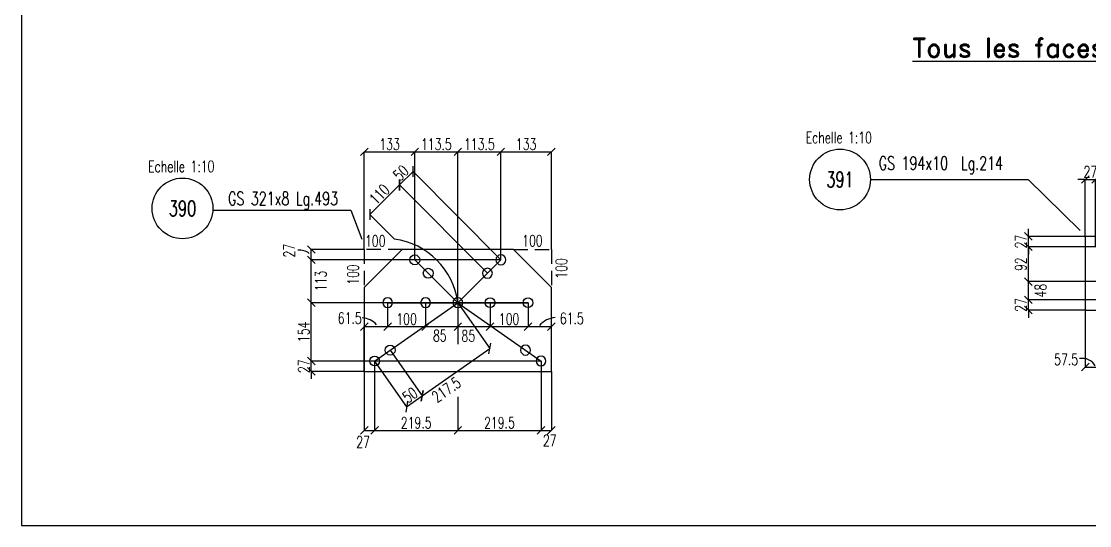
# Model space of a CAD drawing. Extents: x 142141 to 158361, y -148739 to -137259.
# Drawn here: x 142141 to 147770, y -148739 to -146082 of the extents above; entities that cross this region are included whole.
import ezdxf
from ezdxf.enums import TextEntityAlignment as Align

# ---------------------------------------------------------------- set-up
doc = ezdxf.new("R2010")
doc.units = 0
doc.header["$LTSCALE"] = 150
doc.header["$MEASUREMENT"] = 0
doc.header["$PDMODE"] = 33
doc.header["$PDSIZE"] = 5
doc.linetypes.add('DASHED', pattern=[0.75, 0.5, -0.25])
doc.layers.get('0').update_dxf_attribs({"linetype": 'CONTINUOUS'})
for name, color, linetype in [('BOLLINI_1', 7, 'CONTINUOUS'), ('FORI', 2, 'CONTINUOUS'), ('LINEE_PIASTRA', 2, 'CONTINUOUS'), ('LINEE_PIASTRE', 2, 'CONTINUOUS'), ('LS', 7, 'CONTINUOUS'), ('PIASTRE', 5, 'CONTINUOUS')]:
    doc.layers.add(name, color=color, linetype=linetype)
doc.styles.add('QUOTE', font='ROMANS8.SHX', dxfattribs={"width": 0.7})
doc.styles.add('RD', font='ROMAND8.SHX', dxfattribs={"width": 0.7})
doc.styles.add('RQL', font='ROMANS8.SHX', dxfattribs={"width": 0.7})
doc.styles.add('RS', font='ROMANS8.shx', dxfattribs={"width": 0.7})
doc.styles.get("Standard").update_dxf_attribs({"font": 'ROMANS8.SHX', "width": 0.7})
doc.dimstyles.new('TRATTO', dxfattribs={"dimscale": 0, "dimtxt": 60, "dimasz": 40, "dimexe": 0, "dimexo": 0, "dimgap": 10, "dimtad": 1, "dimrnd": 0.5, "dimdsep": 46, "dimtxsty": 'RS', "dimblk1": 'OBLIQUE', "dimblk2": 'OBLIQUE', "dimsah": 1, "dimcen": 0.09, "dimclrd": 2, "dimclre": 2, "dimclrt": 7, "dimadec": 0, "dimazin": 0, "dimtfac": 1, "dimtix": 1, "dimtmove": 2, "dimatfit": 3, "dimfxl": 1, "dimtolj": 1, "dimtzin": 0, "dimarcsym": 0})

# ---------------------------------------------------------------- blocks, each defined once
blk = doc.blocks.new('xxx')
blk.add_circle((0, 0), 8)
at = {"color": 3, "style": 'RQL', "width": 0.7}
blk.add_attdef('POS', text='', height=4, dxfattribs=at).set_placement((0, 0), align=Align.MIDDLE)
at = {"style": 'RQL', "width": 0.7, "flags": 1}
for tag, p in [('POS1', (-0.39, -5.42)), ('TIPO', (-0.39, -8.66))]:
    blk.add_attdef(tag, p, '', height=2, dxfattribs=at)
blk = doc.blocks.new('MRKR_98')
blk.add_point((0, 0))
at = {"color": 7, "style": 'QUOTE', "width": 0.5, "flags": 1}
for tag, p in [('TI', (3.7, 6.8)), ('NFORI', (3.7, 5.3)), ('AUX2', (3.7, 4.9)), ('FAM', (3.7, 4.5)), ('AUX1', (3.7, 4.2)), ('COMMESSA', (3.7, 3.8)), ('SPESSORE', (3.7, 2.5)), ('SV', (3.7, 1.8)), ('QUA', (3.7, 1.1)), ('DI_S', (3.7, 6.4)), ('D_S', (3.7, 6)), ('E_S', (3.7, 5.7)), ('MD', (3.7, 3.5)), ('MP', (3.7, 3.2)), ('LARGHEZZA', (3.7, 2.8)), ('NP', (3.7, 2.1)), ('PESO', (3.7, 1.4)), ('LUN', (3.7, 0.8)), ('PROF', (3.7, 0.4)), ('POS', (3.7, 0.1))]:
    blk.add_attdef(tag, p, '', height=0.2, dxfattribs=at)
at = {"color": 7, "flags": 1}
for tag, p in [('LAV1', (5.3, 6.9)), ('LAV2', (5.3, 6.5)), ('LAV3', (5.3, 6.2)), ('LAV4', (5.3, 5.9)), ('LAV5', (5.3, 5.5)), ('LAV6', (5.3, 5.2)), ('LAV7', (5.3, 4.9)), ('LAV8', (5.3, 4.5)), ('LAV9', (5.3, 4.2)), ('LAV10', (5.3, 3.9))]:
    blk.add_attdef(tag, p, '', height=0.2, dxfattribs=at)
blk = doc.blocks.new('_OBLIQUE')
at = {"color": 0, "linetype": 'ByBlock'}
blk.add_line((-0.5, -0.5), (0.5, 0.5), dxfattribs=at)
blk = doc.blocks.new('*D96')
at = {"layer": 'LS', "color": 2, "lineweight": -2, "transparency": 16777216}
for p, q in [((147447.2, -147549.3), (147447.2, -147509.3)), ((148060.5, -147549.3), (147447.2, -147549.3)), ((147447.2, -147603.5), (147447.2, -147549.3)), ((147747.2, -147603.5), (147447.2, -147603.5)), ((147447.2, -147603.5), (147447.2, -147643.5))]:
    blk.add_line(p, q, dxfattribs=at)
at = {"layer": 'LS', "color": 2, "lineweight": -2, "transparency": 16777216, "xscale": 40, "yscale": 40, "zscale": 40}
for p, rotation in [((147447.2, -147549.3), 270), ((147447.2, -147603.5), 90)]:
    blk.add_blockref('_OBLIQUE', p, dxfattribs=dict(at, rotation=rotation))
at = {"layer": 'LS', "color": 7, "transparency": 16777216, "insert": (147407.2, -147576.4), "char_height": 60, "attachment_point": 5, "rotation": 90, "style": 'RS'}
blk.add_mtext('\\A1;27', dxfattribs=at)
blk = doc.blocks.new('*D97')
at = {"layer": 'LS', "color": 2, "lineweight": -2, "transparency": 16777216}
for p, q in [((148033.2, -147453.1), (147447.2, -147453.1)), ((147447.2, -147549.3), (147447.2, -147453.1)), ((148060.5, -147549.3), (147447.2, -147549.3))]:
    blk.add_line(p, q, dxfattribs=at)
at = {"layer": 'LS', "color": 2, "lineweight": -2, "transparency": 16777216, "xscale": 40, "yscale": 40, "zscale": 40}
for p, rotation in [((147447.2, -147453.1), 90), ((147447.2, -147549.3), 270)]:
    blk.add_blockref('_OBLIQUE', p, dxfattribs=dict(at, rotation=rotation))
at = {"layer": 'LS', "color": 7, "transparency": 16777216, "insert": (147512, -147501.2), "char_height": 60, "attachment_point": 5, "rotation": 90, "style": 'RS'}
blk.add_mtext('\\A1;48', dxfattribs=at)
blk = doc.blocks.new('*D98')
at = {"layer": 'LS', "color": 2, "lineweight": -2, "transparency": 16777216}
for p, q in [((148121.2, -147269.6), (147447.2, -147269.6)), ((147447.2, -147453.1), (147447.2, -147269.6)), ((148033.2, -147453.1), (147447.2, -147453.1))]:
    blk.add_line(p, q, dxfattribs=at)
at = {"layer": 'LS', "color": 2, "lineweight": -2, "transparency": 16777216, "xscale": 40, "yscale": 40, "zscale": 40}
for p, rotation in [((147447.2, -147269.6), 90), ((147447.2, -147453.1), 270)]:
    blk.add_blockref('_OBLIQUE', p, dxfattribs=dict(at, rotation=rotation))
at = {"layer": 'LS', "color": 7, "transparency": 16777216, "insert": (147407.2, -147361.4), "char_height": 60, "attachment_point": 5, "rotation": 90, "style": 'RS'}
blk.add_mtext('\\A1;92', dxfattribs=at)
blk = doc.blocks.new('*D99')
at = {"layer": 'LS', "color": 2, "lineweight": -2, "transparency": 16777216}
for p, q in [((147447.2, -147215.5), (147447.2, -147175.5)), ((147747.2, -147215.5), (147447.2, -147215.5)), ((147447.2, -147269.6), (147447.2, -147215.5)), ((148121.2, -147269.6), (147447.2, -147269.6)), ((147447.2, -147269.6), (147447.2, -147309.6))]:
    blk.add_line(p, q, dxfattribs=at)
at = {"layer": 'LS', "color": 2, "lineweight": -2, "transparency": 16777216, "xscale": 40, "yscale": 40, "zscale": 40}
for p, rotation in [((147447.2, -147215.5), 270), ((147447.2, -147269.6), 90)]:
    blk.add_blockref('_OBLIQUE', p, dxfattribs=dict(at, rotation=rotation))
at = {"layer": 'LS', "color": 7, "transparency": 16777216, "insert": (147407.2, -147242.6), "char_height": 60, "attachment_point": 5, "rotation": 90, "style": 'RS'}
blk.add_mtext('\\A1;27', dxfattribs=at)
blk = doc.blocks.new('*D100')
at = {"layer": 'LS', "color": 2, "lineweight": -2, "transparency": 16777216}
for p, q in [((147747.2, -146915.5), (147707.2, -146915.5)), ((147747.2, -147215.5), (147747.2, -146915.5)), ((147747.2, -146915.5), (147801.2, -146915.5)), ((147801.2, -147269.6), (147801.2, -146915.5)), ((147801.2, -146915.5), (147841.2, -146915.5))]:
    blk.add_line(p, q, dxfattribs=at)
at = {"layer": 'LS', "color": 2, "lineweight": -2, "transparency": 16777216, "xscale": 40, "yscale": 40, "zscale": 40}
blk.add_blockref('_OBLIQUE', (147747.2, -146915.5), dxfattribs=at)
at = {"layer": 'LS', "color": 2, "lineweight": -2, "transparency": 16777216, "xscale": 40, "yscale": 40, "zscale": 40, "rotation": 180}
blk.add_blockref('_OBLIQUE', (147801.2, -146915.5), dxfattribs=at)
at = {"layer": 'LS', "color": 7, "transparency": 16777216, "insert": (147774.2, -146875.5), "char_height": 60, "attachment_point": 5, "style": 'RS'}
blk.add_mtext('\\A1;27', dxfattribs=at)
blk = doc.blocks.new('*D104')
at = {"layer": 'LS', "color": 2, "lineweight": -2, "transparency": 16777216}
for p, q in [((147861.9, -147549.3), (147861.9, -147903.5)), ((147747.2, -147603.5), (147747.2, -147903.5)), ((147747.2, -147903.5), (147861.9, -147903.5))]:
    blk.add_line(p, q, dxfattribs=at)
at = {"layer": 'LS', "color": 2, "lineweight": -2, "transparency": 16777216, "xscale": 40, "yscale": 40, "zscale": 40, "rotation": 180}
blk.add_blockref('_OBLIQUE', (147747.2, -147903.5), dxfattribs=at)
at = {"layer": 'LS', "color": 2, "lineweight": -2, "transparency": 16777216, "xscale": 40, "yscale": 40, "zscale": 40}
blk.add_blockref('_OBLIQUE', (147861.9, -147903.5), dxfattribs=at)
at = {"layer": 'LS', "color": 7, "transparency": 16777216, "insert": (147646.5, -147863.5), "char_height": 60, "attachment_point": 5, "style": 'RS'}
blk.add_mtext('\\A1;57.5', dxfattribs=at)
blk = doc.blocks.new('16')
blk.add_circle((0, 0), 1)
blk = doc.blocks.new('*D180')
at = {"layer": 'LS', "color": 2, "lineweight": -2, "transparency": 16777216}
for p, q in [((143977.9, -147099.7), (144134, -146944.3)), ((144596.8, -147409.3), (144134, -146944.3)), ((144107.1, -147229.5), (143977.9, -147099.7))]:
    blk.add_line(p, q, dxfattribs=at)
at = {"layer": 'LS', "color": 2, "lineweight": -2, "transparency": 16777216, "xscale": 40, "yscale": 40, "zscale": 40}
for p, rotation in [((144134, -146944.3), 44.87424353999999), ((143977.9, -147099.7), 224.87424354)]:
    blk.add_blockref('_OBLIQUE', p, dxfattribs=dict(at, rotation=rotation))
at = {"layer": 'LS', "color": 7, "transparency": 16777216, "insert": (144027.7, -146993.7), "char_height": 60, "attachment_point": 5, "rotation": 44.8742, "style": 'RS'}
blk.add_mtext('\\A1;110', dxfattribs=at)
blk = doc.blocks.new('*D181')
at = {"layer": 'LS', "color": 2, "lineweight": -2, "transparency": 16777216}
for p, q in [((144134, -146944.3), (144204.8, -146873.8)), ((144667.7, -147338.7), (144204.8, -146873.8)), ((144596.8, -147409.3), (144134, -146944.3))]:
    blk.add_line(p, q, dxfattribs=at)
at = {"layer": 'LS', "color": 2, "lineweight": -2, "transparency": 16777216, "xscale": 40, "yscale": 40, "zscale": 40}
for p, rotation in [((144204.8, -146873.8), 44.87424353999999), ((144134, -146944.3), 224.87424354)]:
    blk.add_blockref('_OBLIQUE', p, dxfattribs=dict(at, rotation=rotation))
at = {"layer": 'LS', "color": 7, "transparency": 16777216, "insert": (144141.2, -146880.7), "char_height": 60, "attachment_point": 5, "rotation": 44.8742, "style": 'RS'}
blk.add_mtext('\\A1;50', dxfattribs=at)
blk = doc.blocks.new('*D183')
at = {"layer": 'LS', "color": 2, "lineweight": -2, "transparency": 16777216}
for p, q in [((144070.9, -147564.5), (144070.9, -147690.6)), ((143947.9, -147926.3), (143947.9, -147690.6)), ((143947.9, -147690.6), (144070.9, -147690.6))]:
    blk.add_line(p, q, dxfattribs=at)
at = {"layer": 'LS', "color": 2, "lineweight": -2, "transparency": 16777216, "xscale": 40, "yscale": 40, "zscale": 40, "rotation": 180}
blk.add_blockref('_OBLIQUE', (143947.9, -147690.6), dxfattribs=at)
at = {"layer": 'LS', "color": 2, "lineweight": -2, "transparency": 16777216, "xscale": 40, "yscale": 40, "zscale": 40}
blk.add_blockref('_OBLIQUE', (144070.9, -147690.6), dxfattribs=at)
at = {"layer": 'LS', "color": 7, "transparency": 16777216, "insert": (143871.5, -147645.6), "char_height": 60, "attachment_point": 5, "style": 'RS'}
blk.add_mtext('\\A1;61.5', dxfattribs=at)
blk = doc.blocks.new('*D184')
at = {"layer": 'LS', "color": 2, "lineweight": -2, "transparency": 16777216}
for p, q in [((144070.9, -147564.5), (144070.9, -147690.6)), ((144270.9, -147564.5), (144270.9, -147690.6)), ((144070.9, -147690.6), (144270.9, -147690.6))]:
    blk.add_line(p, q, dxfattribs=at)
at = {"layer": 'LS', "color": 2, "lineweight": -2, "transparency": 16777216, "xscale": 40, "yscale": 40, "zscale": 40, "rotation": 180}
blk.add_blockref('_OBLIQUE', (144070.9, -147690.6), dxfattribs=at)
at = {"layer": 'LS', "color": 2, "lineweight": -2, "transparency": 16777216, "xscale": 40, "yscale": 40, "zscale": 40}
blk.add_blockref('_OBLIQUE', (144270.9, -147690.6), dxfattribs=at)
at = {"layer": 'LS', "color": 7, "transparency": 16777216, "insert": (144170.9, -147650.6), "char_height": 60, "attachment_point": 5, "style": 'RS'}
blk.add_mtext('\\A1;100', dxfattribs=at)
blk = doc.blocks.new('*D185')
at = {"layer": 'LS', "color": 2, "lineweight": -2, "transparency": 16777216}
for p, q in [((144270.9, -147564.5), (144270.9, -147690.6)), ((144440.9, -147564.5), (144440.9, -147690.6)), ((144270.9, -147690.6), (144440.9, -147690.6))]:
    blk.add_line(p, q, dxfattribs=at)
at = {"layer": 'LS', "color": 2, "lineweight": -2, "transparency": 16777216, "xscale": 40, "yscale": 40, "zscale": 40, "rotation": 180}
blk.add_blockref('_OBLIQUE', (144270.9, -147690.6), dxfattribs=at)
at = {"layer": 'LS', "color": 2, "lineweight": -2, "transparency": 16777216, "xscale": 40, "yscale": 40, "zscale": 40}
blk.add_blockref('_OBLIQUE', (144440.9, -147690.6), dxfattribs=at)
at = {"layer": 'LS', "color": 7, "transparency": 16777216, "insert": (144345.9, -147738.3), "char_height": 60, "attachment_point": 5, "style": 'RS'}
blk.add_mtext('\\A1;85', dxfattribs=at)
blk = doc.blocks.new('*D186')
at = {"layer": 'LS', "color": 2, "lineweight": -2, "transparency": 16777216}
for p, q in [((144440.9, -147564.5), (144440.9, -147690.6)), ((144610.9, -147564.5), (144610.9, -147690.6)), ((144440.9, -147690.6), (144610.9, -147690.6))]:
    blk.add_line(p, q, dxfattribs=at)
at = {"layer": 'LS', "color": 2, "lineweight": -2, "transparency": 16777216, "xscale": 40, "yscale": 40, "zscale": 40, "rotation": 180}
blk.add_blockref('_OBLIQUE', (144440.9, -147690.6), dxfattribs=at)
at = {"layer": 'LS', "color": 2, "lineweight": -2, "transparency": 16777216, "xscale": 40, "yscale": 40, "zscale": 40}
blk.add_blockref('_OBLIQUE', (144610.9, -147690.6), dxfattribs=at)
at = {"layer": 'LS', "color": 7, "transparency": 16777216, "insert": (144496.1, -147739.5), "char_height": 60, "attachment_point": 5, "style": 'RS'}
blk.add_mtext('\\A1;85', dxfattribs=at)
blk = doc.blocks.new('*D187')
at = {"layer": 'LS', "color": 2, "lineweight": -2, "transparency": 16777216}
for p, q in [((144610.9, -147564.5), (144610.9, -147690.6)), ((144810.9, -147564.5), (144810.9, -147690.6)), ((144610.9, -147690.6), (144810.9, -147690.6))]:
    blk.add_line(p, q, dxfattribs=at)
at = {"layer": 'LS', "color": 2, "lineweight": -2, "transparency": 16777216, "xscale": 40, "yscale": 40, "zscale": 40, "rotation": 180}
blk.add_blockref('_OBLIQUE', (144610.9, -147690.6), dxfattribs=at)
at = {"layer": 'LS', "color": 2, "lineweight": -2, "transparency": 16777216, "xscale": 40, "yscale": 40, "zscale": 40}
blk.add_blockref('_OBLIQUE', (144810.9, -147690.6), dxfattribs=at)
at = {"layer": 'LS', "color": 7, "transparency": 16777216, "insert": (144710.9, -147650.6), "char_height": 60, "attachment_point": 5, "style": 'RS'}
blk.add_mtext('\\A1;100', dxfattribs=at)
blk = doc.blocks.new('*D188')
at = {"layer": 'LS', "color": 2, "lineweight": -2, "transparency": 16777216}
for p, q in [((144810.9, -147564.5), (144810.9, -147690.6)), ((144810.9, -147690.6), (144933.9, -147690.6)), ((144933.9, -147926.3), (144933.9, -147690.6))]:
    blk.add_line(p, q, dxfattribs=at)
at = {"layer": 'LS', "color": 2, "lineweight": -2, "transparency": 16777216, "xscale": 40, "yscale": 40, "zscale": 40, "rotation": 180}
blk.add_blockref('_OBLIQUE', (144810.9, -147690.6), dxfattribs=at)
at = {"layer": 'LS', "color": 2, "lineweight": -2, "transparency": 16777216, "xscale": 40, "yscale": 40, "zscale": 40}
blk.add_blockref('_OBLIQUE', (144933.9, -147690.6), dxfattribs=at)
at = {"layer": 'LS', "color": 7, "transparency": 16777216, "insert": (145041.6, -147647.3), "char_height": 60, "attachment_point": 5, "style": 'RS'}
blk.add_mtext('\\A1;61.5', dxfattribs=at)
blk = doc.blocks.new('*D189')
at = {"layer": 'LS', "color": 2, "lineweight": -2, "transparency": 16777216}
for p, q in [((144084.3, -147814.5), (144253.1, -148055.2)), ((144002.5, -147871.9), (144171.2, -148112.6)), ((144171.2, -148112.6), (144253.1, -148055.2))]:
    blk.add_line(p, q, dxfattribs=at)
at = {"layer": 'LS', "color": 2, "lineweight": -2, "transparency": 16777216, "xscale": 40, "yscale": 40, "zscale": 40}
for p, rotation in [((144253.1, -148055.2), 35.03375992799999), ((144171.2, -148112.6), 215.033759928)]:
    blk.add_blockref('_OBLIQUE', p, dxfattribs=dict(at, rotation=rotation))
at = {"layer": 'LS', "color": 7, "transparency": 16777216, "insert": (144189.2, -148051.1), "char_height": 60, "attachment_point": 5, "rotation": 35.0338, "style": 'RS'}
blk.add_mtext('\\A1;50', dxfattribs=at)
blk = doc.blocks.new('*D190')
at = {"layer": 'LS', "color": 2, "lineweight": -2, "transparency": 16777216}
for p, q in [((144440.9, -147564.5), (144609.7, -147805.2)), ((144084.3, -147814.5), (144253.1, -148055.2)), ((144253.1, -148055.2), (144609.7, -147805.2))]:
    blk.add_line(p, q, dxfattribs=at)
at = {"layer": 'LS', "color": 2, "lineweight": -2, "transparency": 16777216, "xscale": 40, "yscale": 40, "zscale": 40}
for p, rotation in [((144609.7, -147805.2), 35.03375992799999), ((144253.1, -148055.2), 215.033759928)]:
    blk.add_blockref('_OBLIQUE', p, dxfattribs=dict(at, rotation=rotation))
at = {"layer": 'LS', "color": 7, "transparency": 16777216, "insert": (144380.1, -148023), "char_height": 60, "attachment_point": 5, "rotation": 35.0338, "style": 'RS'}
blk.add_mtext('\\A1;217.5', dxfattribs=at)
blk = doc.blocks.new('*D191')
at = {"layer": 'LS', "color": 2, "lineweight": -2, "transparency": 16777216}
for p, q in [((144002.5, -147871.9), (144002.5, -148237)), ((143947.9, -147926.3), (143947.9, -148237)), ((143947.9, -148237), (144002.5, -148237))]:
    blk.add_line(p, q, dxfattribs=at)
at = {"layer": 'LS', "color": 2, "lineweight": -2, "transparency": 16777216, "xscale": 40, "yscale": 40, "zscale": 40, "rotation": 180}
blk.add_blockref('_OBLIQUE', (143947.9, -148237), dxfattribs=at)
at = {"layer": 'LS', "color": 2, "lineweight": -2, "transparency": 16777216, "xscale": 40, "yscale": 40, "zscale": 40}
blk.add_blockref('_OBLIQUE', (144002.5, -148237), dxfattribs=at)
at = {"layer": 'LS', "color": 7, "transparency": 16777216, "insert": (143941.5, -148298.4), "char_height": 60, "attachment_point": 5, "style": 'RS'}
blk.add_mtext('\\A1;27', dxfattribs=at)
blk = doc.blocks.new('*D192')
at = {"layer": 'LS', "color": 2, "lineweight": -2, "transparency": 16777216}
for p, q in [((144002.5, -147871.9), (144002.5, -148237)), ((144440.9, -148061.1), (144440.9, -148237)), ((144002.5, -148237), (144440.9, -148237))]:
    blk.add_line(p, q, dxfattribs=at)
at = {"layer": 'LS', "color": 2, "lineweight": -2, "transparency": 16777216, "xscale": 40, "yscale": 40, "zscale": 40, "rotation": 180}
blk.add_blockref('_OBLIQUE', (144002.5, -148237), dxfattribs=at)
at = {"layer": 'LS', "color": 2, "lineweight": -2, "transparency": 16777216, "xscale": 40, "yscale": 40, "zscale": 40}
blk.add_blockref('_OBLIQUE', (144440.9, -148237), dxfattribs=at)
at = {"layer": 'LS', "color": 7, "transparency": 16777216, "insert": (144221.7, -148197), "char_height": 60, "attachment_point": 5, "style": 'RS'}
blk.add_mtext('\\A1;219.5', dxfattribs=at)
blk = doc.blocks.new('*D193')
at = {"layer": 'LS', "color": 2, "lineweight": -2, "transparency": 16777216}
for p, q in [((144879.4, -147871.9), (144879.4, -148237)), ((144440.9, -148061.1), (144440.9, -148237)), ((144440.9, -148237), (144879.4, -148237))]:
    blk.add_line(p, q, dxfattribs=at)
at = {"layer": 'LS', "color": 2, "lineweight": -2, "transparency": 16777216, "xscale": 40, "yscale": 40, "zscale": 40, "rotation": 180}
blk.add_blockref('_OBLIQUE', (144440.9, -148237), dxfattribs=at)
at = {"layer": 'LS', "color": 2, "lineweight": -2, "transparency": 16777216, "xscale": 40, "yscale": 40, "zscale": 40}
blk.add_blockref('_OBLIQUE', (144879.4, -148237), dxfattribs=at)
at = {"layer": 'LS', "color": 7, "transparency": 16777216, "insert": (144660.2, -148197), "char_height": 60, "attachment_point": 5, "style": 'RS'}
blk.add_mtext('\\A1;219.5', dxfattribs=at)
blk = doc.blocks.new('*D194')
at = {"layer": 'LS', "color": 2, "lineweight": -2, "transparency": 16777216}
for p, q in [((144879.4, -147871.9), (144879.4, -148237)), ((144933.9, -147926.3), (144933.9, -148237)), ((144879.4, -148237), (144933.9, -148237))]:
    blk.add_line(p, q, dxfattribs=at)
at = {"layer": 'LS', "color": 2, "lineweight": -2, "transparency": 16777216, "xscale": 40, "yscale": 40, "zscale": 40, "rotation": 180}
blk.add_blockref('_OBLIQUE', (144879.4, -148237), dxfattribs=at)
at = {"layer": 'LS', "color": 2, "lineweight": -2, "transparency": 16777216, "xscale": 40, "yscale": 40, "zscale": 40}
blk.add_blockref('_OBLIQUE', (144933.9, -148237), dxfattribs=at)
at = {"layer": 'LS', "color": 7, "transparency": 16777216, "insert": (144925.4, -148290.5), "char_height": 60, "attachment_point": 5, "style": 'RS'}
blk.add_mtext('\\A1;27', dxfattribs=at)
blk = doc.blocks.new('*D195')
at = {"layer": 'LS', "color": 2, "lineweight": -2, "transparency": 16777216}
for p, q in [((143947.9, -147284.3), (143947.9, -146769.8)), ((143947.9, -146769.8), (144214.2, -146769.8)), ((144214.2, -147338.7), (144214.2, -146769.8))]:
    blk.add_line(p, q, dxfattribs=at)
at = {"layer": 'LS', "color": 2, "lineweight": -2, "transparency": 16777216, "xscale": 40, "yscale": 40, "zscale": 40, "rotation": 180}
blk.add_blockref('_OBLIQUE', (143947.9, -146769.8), dxfattribs=at)
at = {"layer": 'LS', "color": 2, "lineweight": -2, "transparency": 16777216, "xscale": 40, "yscale": 40, "zscale": 40}
blk.add_blockref('_OBLIQUE', (144214.2, -146769.8), dxfattribs=at)
at = {"layer": 'LS', "color": 7, "transparency": 16777216, "insert": (144081.1, -146729.8), "char_height": 60, "attachment_point": 5, "style": 'RS'}
blk.add_mtext('\\A1;133', dxfattribs=at)
blk = doc.blocks.new('*D196')
at = {"layer": 'LS', "color": 2, "lineweight": -2, "transparency": 16777216}
for p, q in [((144214.2, -147338.7), (144214.2, -146769.8)), ((144214.2, -146769.8), (144440.9, -146769.8)), ((144440.9, -147564.5), (144440.9, -146769.8))]:
    blk.add_line(p, q, dxfattribs=at)
at = {"layer": 'LS', "color": 2, "lineweight": -2, "transparency": 16777216, "xscale": 40, "yscale": 40, "zscale": 40, "rotation": 180}
blk.add_blockref('_OBLIQUE', (144214.2, -146769.8), dxfattribs=at)
at = {"layer": 'LS', "color": 2, "lineweight": -2, "transparency": 16777216, "xscale": 40, "yscale": 40, "zscale": 40}
blk.add_blockref('_OBLIQUE', (144440.9, -146769.8), dxfattribs=at)
at = {"layer": 'LS', "color": 7, "transparency": 16777216, "insert": (144327.6, -146729.8), "char_height": 60, "attachment_point": 5, "style": 'RS'}
blk.add_mtext('\\A1;113.5', dxfattribs=at)
blk = doc.blocks.new('*D197')
at = {"layer": 'LS', "color": 2, "lineweight": -2, "transparency": 16777216}
for p, q in [((144440.9, -147564.5), (144440.9, -146769.8)), ((144440.9, -146769.8), (144667.7, -146769.8)), ((144667.7, -147338.7), (144667.7, -146769.8))]:
    blk.add_line(p, q, dxfattribs=at)
at = {"layer": 'LS', "color": 2, "lineweight": -2, "transparency": 16777216, "xscale": 40, "yscale": 40, "zscale": 40, "rotation": 180}
blk.add_blockref('_OBLIQUE', (144440.9, -146769.8), dxfattribs=at)
at = {"layer": 'LS', "color": 2, "lineweight": -2, "transparency": 16777216, "xscale": 40, "yscale": 40, "zscale": 40}
blk.add_blockref('_OBLIQUE', (144667.7, -146769.8), dxfattribs=at)
at = {"layer": 'LS', "color": 7, "transparency": 16777216, "insert": (144554.3, -146729.8), "char_height": 60, "attachment_point": 5, "style": 'RS'}
blk.add_mtext('\\A1;113.5', dxfattribs=at)
blk = doc.blocks.new('*D198')
at = {"layer": 'LS', "color": 2, "lineweight": -2, "transparency": 16777216}
for p, q in [((144667.7, -147338.7), (144667.7, -146769.8)), ((144667.7, -146769.8), (144933.9, -146769.8)), ((144933.9, -147284.3), (144933.9, -146769.8))]:
    blk.add_line(p, q, dxfattribs=at)
at = {"layer": 'LS', "color": 2, "lineweight": -2, "transparency": 16777216, "xscale": 40, "yscale": 40, "zscale": 40, "rotation": 180}
blk.add_blockref('_OBLIQUE', (144667.7, -146769.8), dxfattribs=at)
at = {"layer": 'LS', "color": 2, "lineweight": -2, "transparency": 16777216, "xscale": 40, "yscale": 40, "zscale": 40}
blk.add_blockref('_OBLIQUE', (144933.9, -146769.8), dxfattribs=at)
at = {"layer": 'LS', "color": 7, "transparency": 16777216, "insert": (144800.8, -146729.8), "char_height": 60, "attachment_point": 5, "style": 'RS'}
blk.add_mtext('\\A1;133', dxfattribs=at)
blk = doc.blocks.new('*D199')
at = {"layer": 'LS', "color": 2, "lineweight": -2, "transparency": 16777216}
for p, q in [((143668.7, -147871.9), (143668.7, -147831.9)), ((144879.4, -147871.9), (143668.7, -147871.9)), ((143668.7, -147926.3), (143668.7, -147871.9)), ((143947.9, -147926.3), (143668.7, -147926.3)), ((143668.7, -147926.3), (143668.7, -147966.3))]:
    blk.add_line(p, q, dxfattribs=at)
at = {"layer": 'LS', "color": 2, "lineweight": -2, "transparency": 16777216, "xscale": 40, "yscale": 40, "zscale": 40}
for p, rotation in [((143668.7, -147871.9), 270), ((143668.7, -147926.3), 90)]:
    blk.add_blockref('_OBLIQUE', p, dxfattribs=dict(at, rotation=rotation))
at = {"layer": 'LS', "color": 7, "transparency": 16777216, "insert": (143628.7, -147899.1), "char_height": 60, "attachment_point": 5, "rotation": 90, "style": 'RS'}
blk.add_mtext('\\A1;27', dxfattribs=at)
blk = doc.blocks.new('*D200')
at = {"layer": 'LS', "color": 2, "lineweight": -2, "transparency": 16777216}
for p, q in [((144810.9, -147564.5), (143668.7, -147564.5)), ((143668.7, -147871.9), (143668.7, -147564.5)), ((144002.5, -147871.9), (143668.7, -147871.9))]:
    blk.add_line(p, q, dxfattribs=at)
at = {"layer": 'LS', "color": 2, "lineweight": -2, "transparency": 16777216, "xscale": 40, "yscale": 40, "zscale": 40}
for p, rotation in [((143668.7, -147564.5), 90), ((143668.7, -147871.9), 270)]:
    blk.add_blockref('_OBLIQUE', p, dxfattribs=dict(at, rotation=rotation))
at = {"layer": 'LS', "color": 7, "transparency": 16777216, "insert": (143628.7, -147718.2), "char_height": 60, "attachment_point": 5, "rotation": 90, "style": 'RS'}
blk.add_mtext('\\A1;154', dxfattribs=at)
blk = doc.blocks.new('*D201')
at = {"layer": 'LS', "color": 2, "lineweight": -2, "transparency": 16777216}
for p, q in [((144667.7, -147338.7), (143668.7, -147338.7)), ((143668.7, -147564.5), (143668.7, -147338.7)), ((144070.9, -147564.5), (143668.7, -147564.5))]:
    blk.add_line(p, q, dxfattribs=at)
at = {"layer": 'LS', "color": 2, "lineweight": -2, "transparency": 16777216, "xscale": 40, "yscale": 40, "zscale": 40}
for p, rotation in [((143668.7, -147338.7), 90), ((143668.7, -147564.5), 270)]:
    blk.add_blockref('_OBLIQUE', p, dxfattribs=dict(at, rotation=rotation))
at = {"layer": 'LS', "color": 7, "transparency": 16777216, "insert": (143718.9, -147450.1), "char_height": 60, "attachment_point": 5, "rotation": 90, "style": 'RS'}
blk.add_mtext('\\A1;113', dxfattribs=at)
blk = doc.blocks.new('*D202')
at = {"layer": 'LS', "color": 2, "lineweight": -2, "transparency": 16777216}
for p, q in [((143947.9, -147284.3), (143668.7, -147284.3)), ((143668.7, -147338.7), (143668.7, -147284.3)), ((144214.2, -147338.7), (143668.7, -147338.7))]:
    blk.add_line(p, q, dxfattribs=at)
at = {"layer": 'LS', "color": 2, "lineweight": -2, "transparency": 16777216, "xscale": 40, "yscale": 40, "zscale": 40}
for p, rotation in [((143668.7, -147284.3), 90), ((143668.7, -147338.7), 270)]:
    blk.add_blockref('_OBLIQUE', p, dxfattribs=dict(at, rotation=rotation))
at = {"layer": 'LS', "color": 7, "transparency": 16777216, "insert": (143552.5, -147290.2), "char_height": 60, "attachment_point": 5, "rotation": 90, "style": 'RS'}
blk.add_mtext('\\A1;27', dxfattribs=at)

msp = doc.modelspace()

# ---------------------------------------------------------------- linework, layer by layer
at = {"color": 2, "linetype": 'DASHED'}
for p, q in [((144147.936, -147284.289), (143947.936, -147284.289)), ((143947.936, -147284.289), (143947.936, -147484.289)), ((144733.936, -147284.289), (144933.936, -147284.289)), ((144933.936, -147284.289), (144933.936, -147484.289))]:
    msp.add_line(p, q, dxfattribs=at)
at = {"layer": 'LINEE_PIASTRA'}
for p, q in [((144147.936, -147284.289), (143947.936, -147484.289)), ((144733.936, -147284.289), (144933.936, -147484.289))]:
    msp.add_line(p, q, dxfattribs=at)
at = {"layer": 'LINEE_PIASTRE'}
for p, q in [((148175.16, -147215.467), (147747.16, -147215.467)), ((147747.16, -147215.467), (147747.16, -147603.467)), ((144733.936, -147284.289), (144147.936, -147284.289)), ((143947.936, -147484.289), (143947.936, -147926.289)), ((144933.936, -147926.289), (144933.936, -147484.289)), ((147747.16, -147603.467), (148175.16, -147603.467)), ((143947.936, -147926.289), (144933.936, -147926.289))]:
    msp.add_line(p, q, dxfattribs=at)
at = {"layer": 'LS', "color": 6}
for p, q in [((146614.892, -146915.467), (147447.16, -146915.467)), ((143149.821, -147076.239), (143877.095, -147076.239)), ((143877.095, -147076.239), (143934.962, -147230.113)), ((144070.936, -147564.474), (144810.936, -147564.474))]:
    msp.add_line(p, q, dxfattribs=at)
at = {"layer": 'LS', "color": 2}
for p, q in [((144214.166, -147338.697), (144440.936, -147564.474)), ((144440.936, -147564.474), (144667.707, -147338.697)), ((144002.465, -147871.88), (144440.936, -147564.474)), ((144440.936, -147564.474), (144879.407, -147871.88)), ((144440.936, -147690.625), (144440.936, -147783.605))]:
    msp.add_line(p, q, dxfattribs=at)
at = {"layer": 'LS', "color": 8}
msp.add_lwpolyline([(142140.931, -137258.972), (142140.931, -148738.972), (154860.931, -148738.972), (154860.931, -147138.972), (158360.931, -147138.972), (158360.931, -137258.972), (142140.931, -137258.972)], close=True, dxfattribs=at)
at = {"layer": 'LS', "color": 6}
msp.add_lwpolyline([(147721.035, -147184.073), (147447.16, -146915.467)], dxfattribs=at)
at = {"layer": 'LS', "color": 2}
msp.add_arc((144054.497, -147615.807), 389.834, 7.566598, 82.244133, dxfattribs=at)
at = {"layer": 'LS', "color": 6}
for centre, radius, start, end in [((143608.119, -147368.742), 81.254, 52.153634, 96.945472), ((143933.061, -147750.277), 105.906, 41.251337, 87.550438), ((144962.841, -147766.054), 123.143, 93.993401, 138.536075), ((147732.543, -147934.058), 76.387, 28.433386, 101.858967)]:
    msp.add_arc(centre, radius, start, end, dxfattribs=at)

# ---------------------------------------------------------------- block references
at = {"layer": 'BOLLINI_1', "xscale": 20, "yscale": 20, "zscale": 20}
for p, values in [((146454.892, -146915.467), {'POS': '391'}), ((142990.043, -147067.808), {'POS': '390'})]:
    msp.add_blockref('xxx', p, dxfattribs=at).add_auto_attribs(values)
at = {"layer": 'FORI', "yscale": 26, "zscale": 26}
for p, xscale in [((144214.166, -147338.697), 26), ((144667.707, -147338.697), -26), ((144285.032, -147409.252), 26), ((144596.841, -147409.252), -26), ((144070.936, -147564.474), -26), ((144270.936, -147564.474), -26), ((144440.936, -147564.474), -26), ((144610.936, -147564.474), 26), ((144810.936, -147564.474), 26)]:
    msp.add_blockref('16', p, dxfattribs=dict(at, xscale=xscale))
for p, xscale, rotation in [((144084.347, -147814.474), 26, 359.959245156), ((144797.526, -147814.474), -26, 0.04075484399996832), ((144002.465, -147871.88), 26, 359.959245156), ((144879.407, -147871.88), -26, 0.04075484399996832)]:
    msp.add_blockref('16', p, dxfattribs=dict(at, xscale=xscale, rotation=rotation))
at = {"layer": 'PIASTRE'}
ref = msp.add_blockref('MRKR_98', (147747.16, -147603.467), dxfattribs=dict(at, xscale=2, yscale=2, zscale=2))
ref.add_attrib('PROF', 'GS 194x10  Lg.214', (146659.044, -146864.044), dxfattribs={"layer": '0', "color": 2, "height": 70, "style": 'QUOTE', "width": 0.7})
ref = msp.add_blockref('MRKR_98', (143947.936, -147926.289), dxfattribs=dict(at, xscale=2, yscale=2, zscale=2))
ref.add_attrib('PROF', 'GS 321x8 Lg.493', (143230.118, -147050.905), dxfattribs={"layer": '0', "color": 2, "height": 70, "style": 'QUOTE', "width": 0.7})

# ---------------------------------------------------------------- texts
at = {"layer": 'LS', "color": 3, "style": 'RD'}
msp.add_text('%%UTous les faces sont egales', height=100, dxfattribs=at).set_placement((147772.422, -146238.119), align=Align.MIDDLE)
at = {"layer": 'LS', "color": 7, "style": 'RS', "width": 0.7}
for p in [(146273.712, -146724.389), (142808.864, -146876.73)]:
    msp.add_text('Echelle 1:10', height=60, dxfattribs=at).set_placement(p)
at = {"layer": 'LS', "color": 2, "style": 'RS', "width": 0.7}
for p in [(144005.807, -147239.101), (144833.936, -147238.362)]:
    msp.add_text('100', height=60, dxfattribs=at).set_placement(p, align=Align.MIDDLE)
for p in [(143889.111, -147416.394), (144986.543, -147384.289)]:
    msp.add_text('100', height=60, rotation=90, dxfattribs=at).set_placement(p, align=Align.MIDDLE)

# ---------------------------------------------------------------- dimensions: what is measured, and where the dimension line sits
at = {"layer": 'LS'}
for base, p1, p2, text, picture, middle in [((144214.166, -146769.787), (143947.936, -147284.289), (144214.166, -147338.697), '133', '*D195', (144081.051, -146729.787)), ((144440.936, -146769.787), (144214.166, -147338.697), (144440.936, -147564.474), '113.5', '*D196', (144327.551, -146729.787)), ((144667.707, -146769.787), (144440.936, -147564.474), (144667.707, -147338.697), '113.5', '*D197', (144554.321, -146729.787)), ((144933.936, -146769.787), (144667.707, -147338.697), (144933.936, -147284.289), '133', '*D198', (144800.821, -146729.787)), ((147801.16, -146915.467), (147747.16, -147215.467), (147801.16, -147269.64), '27', '*D100', (147774.16, -146875.467)), ((144270.936, -147690.625), (144070.936, -147564.474), (144270.936, -147564.474), '100', '*D184', (144170.936, -147650.625)), ((144810.936, -147690.625), (144610.936, -147564.474), (144810.936, -147564.474), '100', '*D187', (144710.936, -147650.625)), ((144440.936, -148237.035), (144002.465, -147871.88), (144440.936, -148061.134), '219.5', '*D192', (144221.701, -148197.035)), ((144879.407, -148237.035), (144440.936, -148061.134), (144879.407, -147871.88), '219.5', '*D193', (144660.172, -148197.035))]:
    dim = msp.add_linear_dim(base=base, p1=p1, p2=p2, text=text, dimstyle='TRATTO', override={"dimscale": 1}, dxfattribs=at)
    dim.commit()
    dim.dimension.update_dxf_attribs({"geometry": picture, "text_midpoint": middle})
for base, p1, p2, angle, text, picture, middle in [((144204.837, -146873.791), (144596.841, -147409.252), (144667.707, -147338.697), 44.874244, '50', '*D181', (144141.182, -146880.722)), ((144133.971, -146944.346), (144107.106, -147229.539), (144596.841, -147409.252), 44.874244, '110', '*D180', (144027.706, -146993.701)), ((147447.16, -147215.467), (148121.16, -147269.64), (147747.16, -147215.467), 90, '27', '*D99', (147407.16, -147242.554)), ((147447.16, -147269.64), (148033.184, -147453.088), (148121.16, -147269.64), 90, '92', '*D98', (147407.16, -147361.364)), ((147447.16, -147549.294), (147747.16, -147603.467), (148060.468, -147549.294), 90, '27', '*D96', (147407.16, -147576.381)), ((143668.654, -147564.474), (144002.465, -147871.88), (144810.936, -147564.474), 90, '154', '*D200', (143628.654, -147718.177)), ((144253.098, -148055.174), (144002.465, -147871.88), (144084.347, -147814.474), 35.03376, '50', '*D189', (144189.195, -148051.125)), ((143668.654, -147871.88), (143947.936, -147926.289), (144879.407, -147871.88), 90, '27', '*D199', (143628.654, -147899.084))]:
    dim = msp.add_linear_dim(base=base, p1=p1, p2=p2, angle=angle, text=text, dimstyle='TRATTO', override={"dimscale": 1}, dxfattribs=at)
    dim.commit()
    dim.dimension.update_dxf_attribs({"geometry": picture, "text_midpoint": middle})
for base, p1, p2, angle, text, picture, middle in [((143668.654, -147284.289), (144214.166, -147338.697), (143947.936, -147284.289), 90, '27', '*D202', (143552.534, -147290.183)), ((143668.654, -147338.697), (144070.936, -147564.474), (144667.707, -147338.697), 90, '113', '*D201', (143718.879, -147450.101)), ((147447.16, -147453.088), (148060.468, -147549.294), (148033.184, -147453.088), 90, '48', '*D97', (147511.973, -147501.191)), ((144609.688, -147805.174), (144084.347, -147814.474), (144440.936, -147564.474), 35.03376, '217.5', '*D190', (144380.122, -148022.952))]:
    dim = msp.add_linear_dim(base=base, p1=p1, p2=p2, angle=angle, text=text, dimstyle='TRATTO', override={"dimscale": 1}, dxfattribs=at)
    dim.commit()
    dim.dimension.update_dxf_attribs({"geometry": picture, "text_midpoint": middle, "dimtype": 160})
for base, p1, p2, text, picture, middle in [((144070.936, -147690.625), (143947.936, -147926.289), (144070.936, -147564.474), '61.5', '*D183', (143871.502, -147645.635)), ((144440.936, -147690.625), (144270.936, -147564.474), (144440.936, -147564.474), '85', '*D185', (144345.853, -147738.288)), ((144610.936, -147690.625), (144440.936, -147564.474), (144610.936, -147564.474), '85', '*D186', (144496.143, -147739.515)), ((144933.936, -147690.625), (144810.936, -147564.474), (144933.936, -147926.289), '61.5', '*D188', (145041.604, -147647.275)), ((147861.852, -147903.467), (147747.16, -147603.467), (147861.852, -147549.294), '57.5', '*D104', (147646.467, -147863.467)), ((144002.465, -148237.035), (143947.936, -147926.289), (144002.465, -147871.88), '27', '*D191', (143941.475, -148298.418)), ((144933.936, -148237.035), (144879.407, -147871.88), (144933.936, -147926.289), '27', '*D194', (144925.437, -148290.521))]:
    dim = msp.add_linear_dim(base=base, p1=p1, p2=p2, text=text, dimstyle='TRATTO', override={"dimscale": 1}, dxfattribs=at)
    dim.commit()
    dim.dimension.update_dxf_attribs({"geometry": picture, "text_midpoint": middle, "dimtype": 160})

doc.saveas('drawing.dxf')
